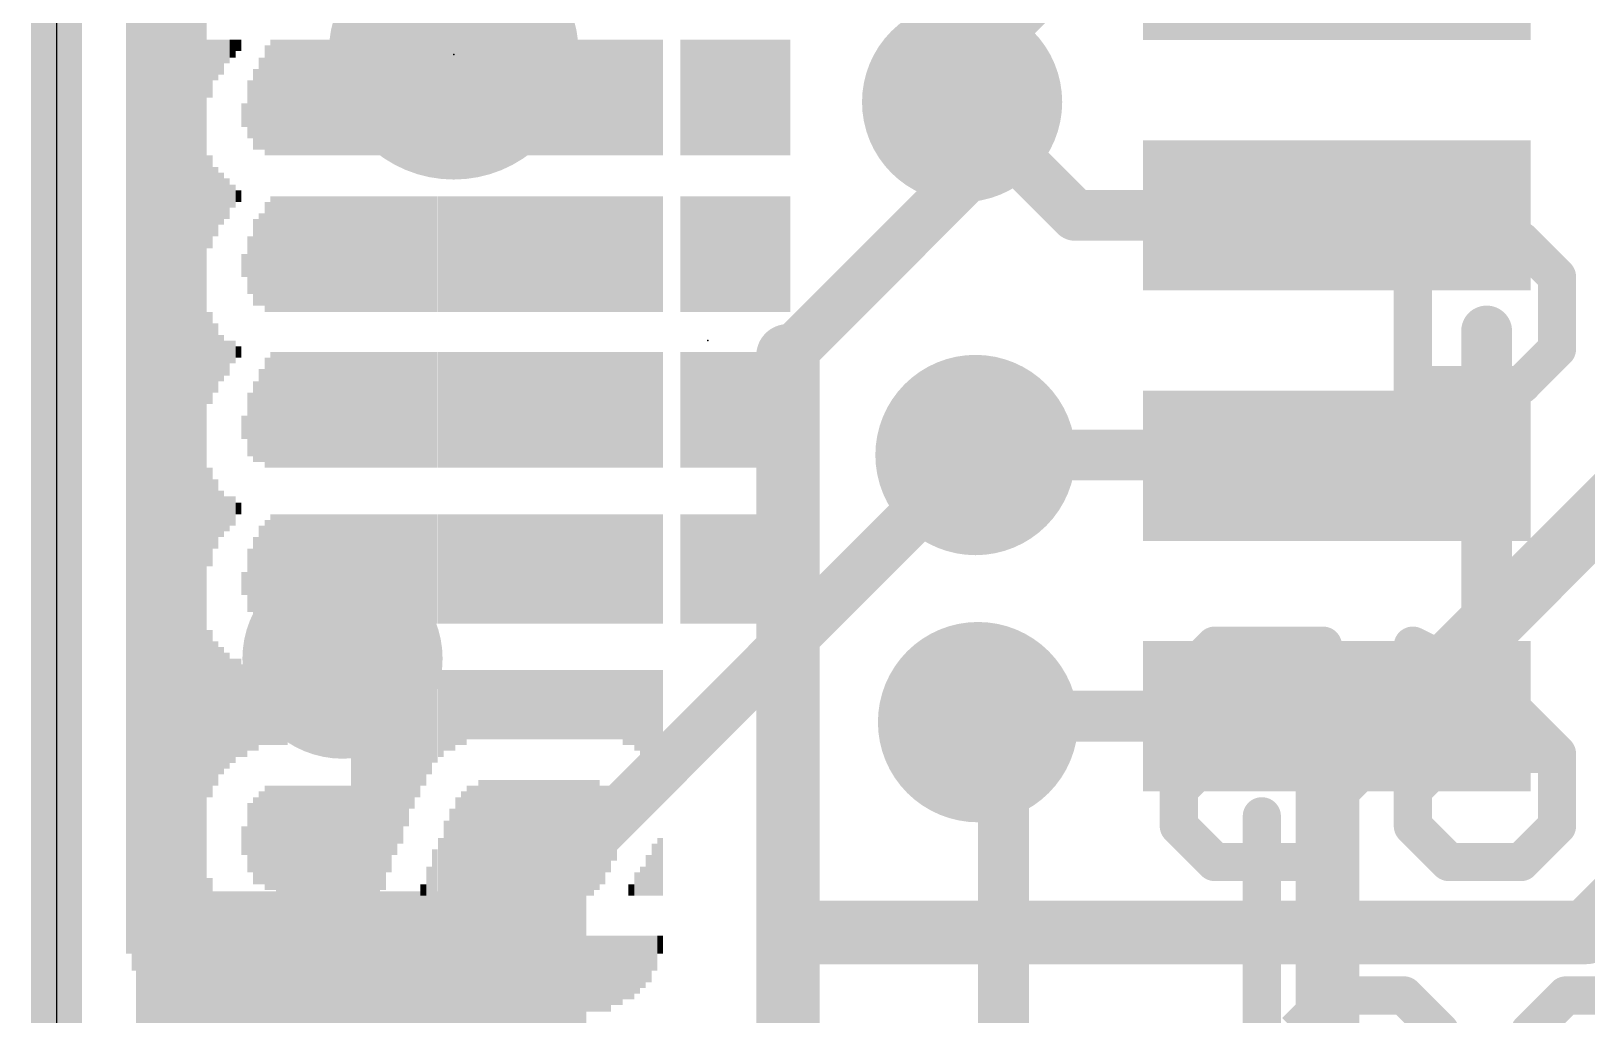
# Model space of a CAD drawing. Extents: x -0.1 to 25.5, y -0.1 to 17.9.
# Drawn here: x -0.1 to 6.12, y 6.2 to 10.13 of the extents above; entities that cross this region are included whole.
import ezdxf

# ---------------------------------------------------------------- set-up
doc = ezdxf.new("R2010")
doc.units = 0
for name, color, linetype in [('1', 12, 'CONTINUOUS'), ('16', 5, 'CONTINUOUS'), ('18', 110, 'CONTINUOUS'), ('20', 53, 'CONTINUOUS'), ('21', 40, 'CONTINUOUS'), ('22', 6, 'CONTINUOUS'), ('23', 40, 'CONTINUOUS')]:
    doc.layers.add(name, color=color, linetype=linetype)

# ---------------------------------------------------------------- blocks, each defined once
blk = doc.blocks.new('RECT')
blk.add_solid([(-0.5, -0.5), (0.5, -0.5), (-0.5, 0.5), (0.5, 0.5)])
blk = doc.blocks.new('PIE')
at = {"const_width": 0.5}
blk.add_lwpolyline([(0, -0.25, 1), (0, 0.25, 1), (0, -0.25)], format="xyb", dxfattribs=at)
blk = doc.blocks.new('ROUNDV')
at = {"const_width": 0.5}
blk.add_lwpolyline([(0, -0.25, 1), (0, 0.25, 1), (0, -0.25)], format="xyb", dxfattribs=at)

msp = doc.modelspace()

# ---------------------------------------------------------------- linework, layer by layer
at = {"layer": '1'}
for points, const_width in [([(0, 0), (0, 17.78)], 0.2032), ([(4.072, 9.39), (3.6195, 9.8425)], 0.2032), ([(3.6195, 9.8425), (3.6195, 9.525)], 0.2032), ([(3.6195, 9.525), (2.9235, 8.829)], 0.2032), ([(5.1175, 9.39), (4.072, 9.39)], 0.2032), ([(2.9235, 8.829), (2.9235, 6.5263)], 0.254), ([(5.0747, 8.4328), (3.6728, 8.4328)], 0.2032), ([(5.1175, 8.39), (5.0747, 8.4328)], 0.2032), ([(5.1175, 7.39), (3.683, 7.39)], 0.2032), ([(3.683, 7.39), (3.683, 7.366)], 0.2032), ([(6.416, 6.8279), (6.1144, 6.5263)], 0.254), ([(2.9235, 6.5263), (2.9235, 4.638)], 0.254), ([(6.1144, 6.5263), (2.9235, 6.5263)], 0.254), ([(0.889, 5.7615), (1.2175, 6.09)], 0.254)]:
    msp.add_lwpolyline(points, dxfattribs=dict(at, const_width=const_width))
for points, const_width in [([(3.6554, 9.8784, 1), (3.5836, 9.8066)], 0.1016), ([(3.6703, 9.8425, 1), (3.5687, 9.8425)], 0.1016), ([(3.6554, 9.4891, 1), (3.5836, 9.5609)], 0.1016), ([(3.5687, 9.525, 1), (3.6703, 9.525)], 0.1016), ([(4.072, 9.4408, 1), (4.072, 9.3392)], 0.1016), ([(4.0361, 9.3541, 1), (4.1079, 9.4259)], 0.1016), ([(5.1175, 9.3392, 1), (5.1175, 9.4408)], 0.1016), ([(2.987, 8.829, 1), (2.86, 8.829)], 0.127), ([(2.8876, 8.8649, 1), (2.9594, 8.7931)], 0.1016), ([(3.6728, 8.4836, 1), (3.6728, 8.382)], 0.1016), ([(5.1106, 8.4687, 1), (5.0388, 8.3969)], 0.1016), ([(5.0747, 8.382, 1), (5.0747, 8.4836)], 0.1016), ([(5.0816, 8.3541, 1), (5.1534, 8.4259)], 0.1016), ([(3.683, 7.4408, 1), (3.683, 7.3392)], 0.1016), ([(3.7338, 7.39, 1), (3.6322, 7.39)], 0.1016), ([(5.1175, 7.3392, 1), (5.1175, 7.4408)], 0.1016), ([(3.6322, 7.366, 1), (3.7338, 7.366)], 0.1016), ([(2.987, 6.5263, 1), (2.86, 6.5263)], 0.127), ([(2.9235, 6.5898, 1), (2.9235, 6.4628)], 0.127), ([(6.0695, 6.5712, 1), (6.1593, 6.4814)], 0.127), ([(6.1144, 6.4628, 1), (6.1144, 6.5898)], 0.127), ([(2.86, 6.5263, 1), (2.987, 6.5263)], 0.127), ([(1.2624, 6.0451, 1), (1.1726, 6.1349)], 0.127)]:
    msp.add_lwpolyline(points, format="xyb", dxfattribs=dict(at, const_width=const_width))
at = {"layer": '16'}
for points, const_width in [([(0, 0), (0, 17.78)], 0.2032), ([(6.6675, 13.0175), (3.6195, 9.9695)], 0.2032), ([(3.6195, 9.9695), (3.6195, 9.8425)], 0.2032), ([(5.08, 7.1095), (7.305, 9.3345)], 0.254), ([(3.6728, 8.4328), (1.27, 6.03)], 0.2032), ([(3.683, 7.366), (3.7846, 7.2644)], 0.2032), ([(3.7846, 7.2644), (3.7846, 1.8034)], 0.2032), ([(5.08, 2.54), (5.08, 7.1095)], 0.254)]:
    msp.add_lwpolyline(points, dxfattribs=dict(at, const_width=const_width))
for points, const_width in [([(3.6703, 9.9695, 1), (3.5687, 9.9695)], 0.1016), ([(3.5836, 10.0054, 1), (3.6554, 9.9336)], 0.1016), ([(3.5687, 9.8425, 1), (3.6703, 9.8425)], 0.1016), ([(3.7087, 8.3969, 1), (3.6369, 8.4687)], 0.1016), ([(3.7189, 7.4019, 1), (3.6471, 7.3301)], 0.1016), ([(3.8354, 7.2644, 1), (3.7338, 7.2644)], 0.1016), ([(3.7487, 7.2285, 1), (3.8205, 7.3003)], 0.1016), ([(5.1435, 7.1095, 1), (5.0165, 7.1095)], 0.127), ([(5.0351, 7.1544, 1), (5.1249, 7.0646)], 0.127)]:
    msp.add_lwpolyline(points, format="xyb", dxfattribs=dict(at, const_width=const_width))
at = {"layer": '20'}
msp.add_line((0, 15.24), (0, 2.54), dxfattribs=at)
at = {"layer": '21'}
for points, const_width in [([(0.5175, 10.99), (0.5175, 6.79)], 0.1524), ([(5.716, 8.928), (5.716, 7.328)], 0.2032), ([(4.8175, 6.99), (4.8175, 5.79)], 0.1524)]:
    msp.add_lwpolyline(points, dxfattribs=dict(at, const_width=const_width))
for points, const_width in [([(5.7668, 8.928, 1), (5.6652, 8.928)], 0.1016), ([(5.6652, 7.328, 1), (5.7668, 7.328)], 0.1016), ([(4.8556, 6.99, 1), (4.7794, 6.99)], 0.0762), ([(0.4794, 6.79, 1), (0.5556, 6.79)], 0.0762)]:
    msp.add_lwpolyline(points, format="xyb", dxfattribs=dict(at, const_width=const_width))
at = {"layer": '22', "const_width": 0.1524}
for points in [[(5.421, 8.5681), (5.421, 9.2884)], [(5.421, 9.2884), (5.8532, 9.2884)], [(5.8532, 9.2884), (5.9972, 9.1444)], [(5.9972, 9.1444), (5.9972, 8.8563)], [(5.9972, 8.8563), (5.8532, 8.7122)], [(5.8532, 8.7122), (5.421, 8.7122)], [(5.565, 8.4241), (5.421, 8.5681)], [(5.7091, 8.4241), (5.565, 8.4241)], [(4.6295, 7.6715), (4.4855, 7.5275)], [(5.0617, 7.6715), (4.6295, 7.6715)], [(5.0617, 6.8072), (5.0617, 7.6715)], [(5.421, 7.6715), (5.7091, 7.5275)], [(4.4855, 7.5275), (4.4855, 7.3834)], [(5.7091, 7.5275), (5.9972, 7.2394)], [(4.4855, 7.3834), (4.6295, 7.2394)], [(4.6295, 7.2394), (4.4855, 7.0953)], [(5.0617, 7.2394), (4.6295, 7.2394)], [(5.421, 7.0953), (5.5651, 7.2394)], [(5.5651, 7.2394), (5.9972, 7.2394)], [(5.9972, 7.2394), (5.9972, 6.9513)], [(4.4855, 7.0953), (4.4855, 6.9513)], [(5.421, 6.9513), (5.421, 7.0953)], [(4.4855, 6.9513), (4.6295, 6.8072)], [(5.5651, 6.8072), (5.421, 6.9513)], [(5.9972, 6.9513), (5.8532, 6.8072)], [(4.6295, 6.8072), (5.0617, 6.8072)], [(5.8532, 6.8072), (5.5651, 6.8072)], [(4.9532, 6.1305), (5.0973, 6.2745)], [(5.0973, 6.2745), (5.3854, 6.2745)], [(5.3854, 6.2745), (5.5295, 6.1305)], [(5.8887, 6.1305), (6.0328, 6.2745)], [(6.0328, 6.2745), (6.465, 6.2745)], [(5.5295, 6.1305), (5.5295, 5.5543)], [(5.8887, 5.5543), (5.8887, 6.1305)]]:
    msp.add_lwpolyline(points, dxfattribs=at)
at = {"layer": '22', "const_width": 0.0762}
for points in [[(5.4591, 9.2884, 1), (5.3829, 9.2884)], [(5.421, 9.3265, 1), (5.421, 9.2503)], [(5.8801, 9.3154, 1), (5.8262, 9.2615)], [(5.8532, 9.2503, 1), (5.8532, 9.3265)], [(6.0353, 9.1444, 1), (5.9591, 9.1444)], [(5.9703, 9.1174, 1), (6.0242, 9.1713)], [(5.9591, 8.8563, 1), (6.0353, 8.8563)], [(6.0242, 8.8293, 1), (5.9703, 8.8832)], [(5.421, 8.7503, 1), (5.421, 8.6741)], [(5.8262, 8.7391, 1), (5.8801, 8.6853)], [(5.8532, 8.6741, 1), (5.8532, 8.7503)], [(5.4479, 8.5951, 1), (5.394, 8.5412)], [(5.3829, 8.5681, 1), (5.4591, 8.5681)], [(5.565, 8.4622, 1), (5.565, 8.386)], [(5.5381, 8.3971, 1), (5.592, 8.451)], [(5.7091, 8.386, 1), (5.7091, 8.4622)], [(4.6295, 7.7096, 1), (4.6295, 7.6334)], [(4.6565, 7.6446, 1), (4.6026, 7.6985)], [(5.0998, 7.6715, 1), (5.0236, 7.6715)], [(5.0617, 7.6334, 1), (5.0617, 7.7096)], [(5.438, 7.7056, 1), (5.404, 7.6375)], [(4.4585, 7.5544, 1), (4.5124, 7.5005)], [(4.5236, 7.5275, 1), (4.4474, 7.5275)], [(5.736, 7.5544, 1), (5.6822, 7.5005)], [(5.6921, 7.4934, 1), (5.7261, 7.5616)], [(4.5124, 7.4104, 1), (4.4585, 7.3565)], [(4.4474, 7.3834, 1), (4.5236, 7.3834)], [(4.6295, 7.2775, 1), (4.6295, 7.2013)], [(4.6565, 7.2124, 1), (4.6026, 7.2663)], [(4.6026, 7.2124, 1), (4.6565, 7.2663)], [(5.0617, 7.2013, 1), (5.0617, 7.2775)], [(5.5651, 7.2775, 1), (5.5651, 7.2013)], [(5.592, 7.2124, 1), (5.5381, 7.2663)], [(6.0353, 7.2394, 1), (5.9591, 7.2394)], [(5.9703, 7.2124, 1), (6.0242, 7.2663)], [(5.9972, 7.2013, 1), (5.9972, 7.2775)], [(4.4585, 7.1223, 1), (4.5124, 7.0684)], [(4.5236, 7.0953, 1), (4.4474, 7.0953)], [(5.4591, 7.0953, 1), (5.3829, 7.0953)], [(5.3941, 7.1223, 1), (5.4479, 7.0684)], [(4.5124, 6.9782, 1), (4.4585, 6.9243)], [(5.4479, 6.9782, 1), (5.3941, 6.9243)], [(6.0242, 6.9243, 1), (5.9703, 6.9782)], [(4.4474, 6.9513, 1), (4.5236, 6.9513)], [(5.3829, 6.9513, 1), (5.4591, 6.9513)], [(5.9591, 6.9513, 1), (6.0353, 6.9513)], [(4.6295, 6.8453, 1), (4.6295, 6.7691)], [(4.6026, 6.7803, 1), (4.6565, 6.8341)], [(5.0236, 6.8072, 1), (5.0998, 6.8072)], [(5.0617, 6.7691, 1), (5.0617, 6.8453)], [(5.5651, 6.8453, 1), (5.5651, 6.7691)], [(5.5381, 6.7803, 1), (5.592, 6.8341)], [(5.8262, 6.8341, 1), (5.8801, 6.7803)], [(5.8532, 6.7691, 1), (5.8532, 6.8453)], [(5.0973, 6.3126, 1), (5.0973, 6.2364)], [(5.1242, 6.2476, 1), (5.0703, 6.3015)], [(5.4123, 6.3015, 1), (5.3585, 6.2476)], [(5.3854, 6.2364, 1), (5.3854, 6.3126)], [(6.0328, 6.3126, 1), (6.0328, 6.2364)], [(6.0597, 6.2476, 1), (6.0059, 6.3015)], [(5.5676, 6.1305, 1), (5.4914, 6.1305)], [(5.9268, 6.1305, 1), (5.8506, 6.1305)]]:
    msp.add_lwpolyline(points, format="xyb", dxfattribs=at)
at = {"layer": '23'}
for p in [(1.5875, 10.033), (2.6035, 8.89)]:
    msp.add_point(p, dxfattribs=at)

# ---------------------------------------------------------------- block references
at = {"layer": '1'}
for p, xscale, yscale in [((5.1175, 10.39), 1.55, 0.6), ((5.1175, 9.39), 1.55, 0.6), ((5.1175, 8.39), 1.55, 0.6), ((5.1175, 7.39), 1.55, 0.6), ((1.2175, 6.09), 1.8, 1.2)]:
    msp.add_blockref('RECT', p, dxfattribs=dict(at, xscale=xscale, yscale=yscale))
msp.add_blockref('PIE', (1.5875, 10.033), dxfattribs=at)
at = {"layer": '18', "xscale": 0.8001, "yscale": 0.8001}
for p in [(3.6195, 9.8425), (3.6195, 9.8425), (3.6728, 8.4328), (3.6728, 8.4328), (1.143, 7.62), (1.143, 7.62), (3.683, 7.366), (3.683, 7.366)]:
    msp.add_blockref('ROUNDV', p, dxfattribs=at)
at = {"layer": '22', "rotation": 270}
for p, xscale, yscale in [((0.2887, 9.0856), 5.2883, 0.0231), ((0.3118, 9.0513), 5.3569, 0.0231), ((0.3349, 9.0284), 5.4026, 0.0231), ((0.358, 9.017), 5.4254, 0.0231), ((0.381, 9.0056), 5.4483, 0.0229), ((0.404, 8.9941), 5.4712, 0.0231), ((0.4271, 8.9941), 5.4712, 0.0231), ((0.4502, 8.9827), 5.494, 0.0231), ((0.4733, 8.9827), 5.494, 0.0231), ((0.4964, 8.97), 5.5194, 0.0231), ((0.5196, 8.97), 5.5194, 0.0231), ((0.5427, 8.97), 5.5194, 0.0231), ((0.5658, 8.97), 5.5194, 0.0231), ((0.5889, 8.97), 5.5194, 0.0231), ((0.612, 9.9759), 0.2311, 0.0231), ((0.635, 10.0101), 0.1626, 0.0229), ((0.658, 10.0216), 0.1397, 0.0231), ((0.6811, 10.0444), 0.094, 0.0231), ((0.7042, 10.0559), 0.0711, 0.0231), ((0.7273, 10.0686), 0.0457, 0.0231), ((0.866, 9.8603), 0.4623, 0.0231), ((0.889, 9.8603), 0.4623, 0.0229), ((0.912, 9.8603), 0.4623, 0.0231), ((0.9351, 9.8603), 0.4623, 0.0231), ((0.9582, 9.8603), 0.4623, 0.0231), ((0.9813, 9.8603), 0.4623, 0.0231), ((1.0044, 9.8603), 0.4623, 0.0231), ((1.0276, 9.8603), 0.4623, 0.0231), ((1.0507, 9.8603), 0.4623, 0.0231), ((1.0738, 9.8603), 0.4623, 0.0231), ((1.0969, 9.8603), 0.4623, 0.0231), ((1.12, 9.8603), 0.4623, 0.0231), ((1.143, 9.8603), 0.4623, 0.0229), ((1.166, 9.8603), 0.4623, 0.0231), ((1.1891, 9.8603), 0.4623, 0.0231), ((1.2122, 9.8603), 0.4623, 0.0231), ((1.2353, 9.8603), 0.4623, 0.0231), ((1.2584, 9.8603), 0.4623, 0.0231), ((1.2816, 9.8603), 0.4623, 0.0231), ((1.3047, 9.8603), 0.4623, 0.0231), ((1.3278, 9.8603), 0.4623, 0.0231), ((1.3509, 9.8603), 0.4623, 0.0231), ((1.374, 9.8603), 0.4623, 0.0231), ((1.397, 9.8603), 0.4623, 0.0229), ((1.42, 9.8603), 0.4623, 0.0231), ((1.4431, 9.8603), 0.4623, 0.0231), ((1.4662, 9.8603), 0.4623, 0.0231), ((1.4893, 9.8603), 0.4623, 0.0231), ((1.5124, 9.8603), 0.4623, 0.0231), ((1.5356, 9.8603), 0.4623, 0.0231), ((1.5587, 9.8603), 0.4623, 0.0231), ((1.5818, 9.8603), 0.4623, 0.0231), ((1.6049, 9.8603), 0.4623, 0.0231), ((1.628, 9.8603), 0.4623, 0.0231), ((1.651, 9.8603), 0.4623, 0.0229), ((1.674, 9.8603), 0.4623, 0.0231), ((1.6971, 9.8603), 0.4623, 0.0231), ((1.7202, 9.8603), 0.4623, 0.0231), ((1.7433, 9.8603), 0.4623, 0.0231), ((1.7664, 9.8603), 0.4623, 0.0231), ((1.7896, 9.8603), 0.4623, 0.0231), ((1.8127, 9.8603), 0.4623, 0.0231), ((1.8358, 9.8603), 0.4623, 0.0231), ((1.8589, 9.8603), 0.4623, 0.0231), ((1.882, 9.8603), 0.4623, 0.0231), ((1.905, 9.8603), 0.4623, 0.0229), ((1.928, 9.8603), 0.4623, 0.0231), ((1.9511, 9.8603), 0.4623, 0.0231), ((1.9742, 9.8603), 0.4623, 0.0231), ((1.9973, 9.8603), 0.4623, 0.0231), ((2.0204, 9.8603), 0.4623, 0.0231), ((2.0436, 9.8603), 0.4623, 0.0231), ((2.0667, 9.8603), 0.4623, 0.0231), ((2.0898, 9.8603), 0.4623, 0.0231), ((2.1129, 9.8603), 0.4623, 0.0231), ((2.136, 9.8603), 0.4623, 0.0231), ((2.159, 9.8603), 0.4623, 0.0229), ((2.182, 9.8603), 0.4623, 0.0231), ((2.2051, 9.8603), 0.4623, 0.0231), ((2.2282, 9.8603), 0.4623, 0.0231), ((2.2513, 9.8603), 0.4623, 0.0231), ((2.2744, 9.8603), 0.4623, 0.0231), ((2.2976, 9.8603), 0.4623, 0.0231), ((2.3207, 9.8603), 0.4623, 0.0231), ((2.3438, 9.8603), 0.4623, 0.0231), ((2.3669, 9.8603), 0.4623, 0.0231), ((2.39, 9.8603), 0.4623, 0.0231), ((2.413, 9.8603), 0.4623, 0.0229), ((2.5053, 9.8603), 0.4623, 0.0231), ((2.5284, 9.8603), 0.4623, 0.0231), ((2.5516, 9.8603), 0.4623, 0.0231), ((2.5747, 9.8603), 0.4623, 0.0231), ((2.5978, 9.8603), 0.4623, 0.0231), ((2.6209, 9.8603), 0.4623, 0.0231), ((2.644, 9.8603), 0.4623, 0.0231), ((2.667, 9.8603), 0.4623, 0.0229), ((2.69, 9.8603), 0.4623, 0.0231), ((2.7131, 9.8603), 0.4623, 0.0231), ((2.7362, 9.8603), 0.4623, 0.0231), ((2.7593, 9.8603), 0.4623, 0.0231), ((2.7824, 9.8603), 0.4623, 0.0231), ((2.8056, 9.8603), 0.4623, 0.0231), ((2.8287, 9.8603), 0.4623, 0.0231), ((2.8518, 9.8603), 0.4623, 0.0231), ((2.8749, 9.8603), 0.4623, 0.0231), ((2.898, 9.8603), 0.4623, 0.0231), ((2.921, 9.8603), 0.4623, 0.0229), ((0.8198, 9.8361), 0.3683, 0.0231), ((0.8429, 9.8489), 0.4394, 0.0231), ((0.7967, 9.8133), 0.3226, 0.0231), ((0.7736, 9.8133), 0.2311, 0.0231), ((0.7504, 9.7904), 0.094, 0.0231), ((0.612, 9.4437), 0.3708, 0.0231), ((0.635, 9.445), 0.2769, 0.0229), ((0.658, 9.4564), 0.2083, 0.0231), ((0.6811, 9.4564), 0.1626, 0.0231), ((0.7042, 9.4666), 0.0914, 0.0231), ((0.7273, 9.4666), 0.0457, 0.0231), ((0.866, 9.2354), 0.4623, 0.0231), ((0.889, 9.2354), 0.4623, 0.0229), ((0.912, 9.2354), 0.4623, 0.0231), ((0.9351, 9.2354), 0.4623, 0.0231), ((0.9582, 9.2354), 0.4623, 0.0231), ((0.9813, 9.2354), 0.4623, 0.0231), ((1.0044, 9.2354), 0.4623, 0.0231), ((1.0276, 9.2354), 0.4623, 0.0231), ((1.0507, 9.2354), 0.4623, 0.0231), ((1.0738, 9.2354), 0.4623, 0.0231), ((1.0969, 9.2354), 0.4623, 0.0231), ((1.12, 9.2354), 0.4623, 0.0231), ((1.143, 9.2354), 0.4623, 0.0229), ((1.166, 9.2354), 0.4623, 0.0231), ((1.1891, 9.2354), 0.4623, 0.0231), ((1.2122, 9.2354), 0.4623, 0.0231), ((1.2353, 9.2354), 0.4623, 0.0231), ((1.2584, 9.2354), 0.4623, 0.0231), ((1.2816, 9.2354), 0.4623, 0.0231), ((1.3047, 9.2354), 0.4623, 0.0231), ((1.3278, 9.2354), 0.4623, 0.0231), ((1.3509, 9.2354), 0.4623, 0.0231), ((1.374, 9.2354), 0.4623, 0.0231), ((1.397, 9.2354), 0.4623, 0.0229), ((1.42, 9.2354), 0.4623, 0.0231), ((1.4431, 9.2354), 0.4623, 0.0231), ((1.4662, 9.2354), 0.4623, 0.0231), ((1.4893, 9.2354), 0.4623, 0.0231), ((1.5124, 9.2354), 0.4623, 0.0231), ((1.5356, 9.2354), 0.4623, 0.0231), ((1.5587, 9.2354), 0.4623, 0.0231), ((1.5818, 9.2354), 0.4623, 0.0231), ((1.6049, 9.2354), 0.4623, 0.0231), ((1.628, 9.2354), 0.4623, 0.0231), ((1.651, 9.2354), 0.4623, 0.0229), ((1.674, 9.2354), 0.4623, 0.0231), ((1.6971, 9.2354), 0.4623, 0.0231), ((1.7202, 9.2354), 0.4623, 0.0231), ((1.7433, 9.2354), 0.4623, 0.0231), ((1.7664, 9.2354), 0.4623, 0.0231), ((1.7896, 9.2354), 0.4623, 0.0231), ((1.8127, 9.2354), 0.4623, 0.0231), ((1.8358, 9.2354), 0.4623, 0.0231), ((1.8589, 9.2354), 0.4623, 0.0231), ((1.882, 9.2354), 0.4623, 0.0231), ((1.905, 9.2354), 0.4623, 0.0229), ((1.928, 9.2354), 0.4623, 0.0231), ((1.9511, 9.2354), 0.4623, 0.0231), ((1.9742, 9.2354), 0.4623, 0.0231), ((1.9973, 9.2354), 0.4623, 0.0231), ((2.0204, 9.2354), 0.4623, 0.0231), ((2.0436, 9.2354), 0.4623, 0.0231), ((2.0667, 9.2354), 0.4623, 0.0231), ((2.0898, 9.2354), 0.4623, 0.0231), ((2.1129, 9.2354), 0.4623, 0.0231), ((2.136, 9.2354), 0.4623, 0.0231), ((2.159, 9.2354), 0.4623, 0.0229), ((2.182, 9.2354), 0.4623, 0.0231), ((2.2051, 9.2354), 0.4623, 0.0231), ((2.2282, 9.2354), 0.4623, 0.0231), ((2.2513, 9.2354), 0.4623, 0.0231), ((2.2744, 9.2354), 0.4623, 0.0231), ((2.2976, 9.2354), 0.4623, 0.0231), ((2.3207, 9.2354), 0.4623, 0.0231), ((2.3438, 9.2354), 0.4623, 0.0231), ((2.3669, 9.2354), 0.4623, 0.0231), ((2.39, 9.2354), 0.4623, 0.0231), ((2.413, 9.2354), 0.4623, 0.0229), ((2.5053, 9.2354), 0.4623, 0.0231), ((2.5284, 9.2354), 0.4623, 0.0231), ((2.5516, 9.2354), 0.4623, 0.0231), ((2.5747, 9.2354), 0.4623, 0.0231), ((2.5978, 9.2354), 0.4623, 0.0231), ((2.6209, 9.2354), 0.4623, 0.0231), ((2.644, 9.2354), 0.4623, 0.0231), ((2.667, 9.2354), 0.4623, 0.0229), ((2.69, 9.2354), 0.4623, 0.0231), ((2.7131, 9.2354), 0.4623, 0.0231), ((2.7362, 9.2354), 0.4623, 0.0231), ((2.7593, 9.2354), 0.4623, 0.0231), ((2.7824, 9.2354), 0.4623, 0.0231), ((2.8056, 9.2354), 0.4623, 0.0231), ((2.8287, 9.2354), 0.4623, 0.0231), ((2.8518, 9.2354), 0.4623, 0.0231), ((2.8749, 9.2354), 0.4623, 0.0231), ((2.898, 9.2354), 0.4623, 0.0231), ((2.921, 9.2354), 0.4623, 0.0229), ((0.8198, 9.2139), 0.3683, 0.0231), ((0.8429, 9.224), 0.4394, 0.0231), ((0.7967, 9.2024), 0.3454, 0.0231), ((0.7736, 9.191), 0.2311, 0.0231), ((0.7504, 9.1897), 0.0914, 0.0231), ((0.612, 8.8201), 0.3683, 0.0231), ((0.635, 8.8201), 0.2769, 0.0229), ((0.658, 8.8201), 0.1854, 0.0231), ((0.6811, 8.8201), 0.1397, 0.0231), ((0.7042, 8.8443), 0.0914, 0.0231), ((0.7273, 8.8443), 0.0457, 0.0231), ((0.866, 8.6131), 0.4623, 0.0231), ((0.889, 8.6131), 0.4623, 0.0229), ((0.912, 8.6131), 0.4623, 0.0231), ((0.9351, 8.6131), 0.4623, 0.0231), ((0.9582, 8.6131), 0.4623, 0.0231), ((0.9813, 8.6131), 0.4623, 0.0231), ((1.0044, 8.6131), 0.4623, 0.0231), ((1.0276, 8.6131), 0.4623, 0.0231), ((1.0507, 8.6131), 0.4623, 0.0231), ((1.0738, 8.6131), 0.4623, 0.0231), ((1.0969, 8.6131), 0.4623, 0.0231), ((1.12, 8.6131), 0.4623, 0.0231), ((1.143, 8.6131), 0.4623, 0.0229), ((1.166, 8.6131), 0.4623, 0.0231), ((1.1891, 8.6131), 0.4623, 0.0231), ((1.2122, 8.6131), 0.4623, 0.0231), ((1.2353, 8.6131), 0.4623, 0.0231), ((1.2584, 8.6131), 0.4623, 0.0231), ((1.2816, 8.6131), 0.4623, 0.0231), ((1.3047, 8.6131), 0.4623, 0.0231), ((1.3278, 8.6131), 0.4623, 0.0231), ((1.3509, 8.6131), 0.4623, 0.0231), ((1.374, 8.6131), 0.4623, 0.0231), ((1.397, 8.6131), 0.4623, 0.0229), ((1.42, 8.6131), 0.4623, 0.0231), ((1.4431, 8.6131), 0.4623, 0.0231), ((1.4662, 8.6131), 0.4623, 0.0231), ((1.4893, 8.6131), 0.4623, 0.0231), ((1.5124, 8.6131), 0.4623, 0.0231), ((1.5356, 8.6131), 0.4623, 0.0231), ((1.5587, 8.6131), 0.4623, 0.0231), ((1.5818, 8.6131), 0.4623, 0.0231), ((1.6049, 8.6131), 0.4623, 0.0231), ((1.628, 8.6131), 0.4623, 0.0231), ((1.651, 8.6131), 0.4623, 0.0229), ((1.674, 8.6131), 0.4623, 0.0231), ((1.6971, 8.6131), 0.4623, 0.0231), ((1.7202, 8.6131), 0.4623, 0.0231), ((1.7433, 8.6131), 0.4623, 0.0231), ((1.7664, 8.6131), 0.4623, 0.0231), ((1.7896, 8.6131), 0.4623, 0.0231), ((1.8127, 8.6131), 0.4623, 0.0231), ((1.8358, 8.6131), 0.4623, 0.0231), ((1.8589, 8.6131), 0.4623, 0.0231), ((1.882, 8.6131), 0.4623, 0.0231), ((1.905, 8.6131), 0.4623, 0.0229), ((1.928, 8.6131), 0.4623, 0.0231), ((1.9511, 8.6131), 0.4623, 0.0231), ((1.9742, 8.6131), 0.4623, 0.0231), ((1.9973, 8.6131), 0.4623, 0.0231), ((2.0204, 8.6131), 0.4623, 0.0231), ((2.0436, 8.6131), 0.4623, 0.0231), ((2.0667, 8.6131), 0.4623, 0.0231), ((2.0898, 8.6131), 0.4623, 0.0231), ((2.1129, 8.6131), 0.4623, 0.0231), ((2.136, 8.6131), 0.4623, 0.0231), ((2.159, 8.6131), 0.4623, 0.0229), ((2.182, 8.6131), 0.4623, 0.0231), ((2.2051, 8.6131), 0.4623, 0.0231), ((2.2282, 8.6131), 0.4623, 0.0231), ((2.2513, 8.6131), 0.4623, 0.0231), ((2.2744, 8.6131), 0.4623, 0.0231), ((2.2976, 8.6131), 0.4623, 0.0231), ((2.3207, 8.6131), 0.4623, 0.0231), ((2.3438, 8.6131), 0.4623, 0.0231), ((2.3669, 8.6131), 0.4623, 0.0231), ((2.39, 8.6131), 0.4623, 0.0231), ((2.413, 8.6131), 0.4623, 0.0229), ((2.5053, 8.6131), 0.4623, 0.0231), ((2.5284, 8.6131), 0.4623, 0.0231), ((2.5516, 8.6131), 0.4623, 0.0231), ((2.5747, 8.6131), 0.4623, 0.0231), ((2.5978, 8.6131), 0.4623, 0.0231), ((2.6209, 8.6131), 0.4623, 0.0231), ((2.644, 8.6131), 0.4623, 0.0231), ((2.667, 8.6131), 0.4623, 0.0229), ((2.69, 8.6131), 0.4623, 0.0231), ((2.7131, 8.6131), 0.4623, 0.0231), ((2.7362, 8.6131), 0.4623, 0.0231), ((2.7593, 8.6131), 0.4623, 0.0231), ((2.7824, 8.6131), 0.4623, 0.0231), ((2.8056, 8.6131), 0.4623, 0.0231), ((2.8287, 8.6131), 0.4623, 0.0231), ((2.8518, 8.6131), 0.4623, 0.0231), ((2.8749, 8.6131), 0.4623, 0.0231), ((2.898, 8.6131), 0.4623, 0.0231), ((2.921, 8.6131), 0.4623, 0.0229), ((0.8198, 8.5903), 0.3708, 0.0231), ((0.8429, 8.6017), 0.4394, 0.0231), ((0.7967, 8.5662), 0.3226, 0.0231), ((0.7736, 8.5547), 0.254, 0.0231), ((0.7504, 8.5433), 0.094, 0.0231), ((0.612, 8.1852), 0.3937, 0.0231), ((0.635, 8.1979), 0.2769, 0.0229), ((0.658, 8.1979), 0.1854, 0.0231), ((0.6811, 8.1979), 0.1397, 0.0231), ((0.7042, 8.2093), 0.1168, 0.0231), ((0.7273, 8.2194), 0.0457, 0.0231), ((0.8198, 7.9553), 0.3912, 0.0231), ((0.8429, 7.9667), 0.414, 0.0231), ((0.866, 7.9781), 0.4369, 0.0231), ((0.889, 7.9781), 0.4369, 0.0229), ((0.912, 7.9781), 0.4369, 0.0231), ((0.9351, 7.9781), 0.4369, 0.0231), ((0.9582, 7.9781), 0.4369, 0.0231), ((0.9813, 7.9781), 0.4369, 0.0231), ((1.0044, 7.9781), 0.4369, 0.0231), ((1.0276, 7.9781), 0.4369, 0.0231), ((1.0507, 7.9781), 0.4369, 0.0231), ((1.0738, 7.9781), 0.4369, 0.0231), ((1.0969, 7.9781), 0.4369, 0.0231), ((1.12, 7.9781), 0.4369, 0.0231), ((1.143, 7.9781), 0.4369, 0.0229), ((1.166, 7.9781), 0.4369, 0.0231), ((1.1891, 7.9781), 0.4369, 0.0231), ((1.2122, 7.9781), 0.4369, 0.0231), ((1.2353, 7.9781), 0.4369, 0.0231), ((1.2584, 7.9781), 0.4369, 0.0231), ((1.2816, 7.9781), 0.4369, 0.0231), ((1.3047, 7.9781), 0.4369, 0.0231), ((1.3278, 7.9781), 0.4369, 0.0231), ((1.3509, 7.9781), 0.4369, 0.0231), ((1.374, 7.9781), 0.4369, 0.0231), ((1.397, 7.9781), 0.4369, 0.0229), ((1.42, 7.9781), 0.4369, 0.0231), ((1.4431, 7.9781), 0.4369, 0.0231), ((1.4662, 7.9781), 0.4369, 0.0231), ((1.4893, 7.9781), 0.4369, 0.0231), ((1.5124, 7.9781), 0.4369, 0.0231), ((1.5356, 7.9781), 0.4369, 0.0231), ((1.5587, 7.9781), 0.4369, 0.0231), ((1.5818, 7.9781), 0.4369, 0.0231), ((1.6049, 7.9781), 0.4369, 0.0231), ((1.628, 7.9781), 0.4369, 0.0231), ((1.651, 7.9781), 0.4369, 0.0229), ((1.674, 7.9781), 0.4369, 0.0231), ((1.6971, 7.9781), 0.4369, 0.0231), ((1.7202, 7.9781), 0.4369, 0.0231), ((1.7433, 7.9781), 0.4369, 0.0231), ((1.7664, 7.9781), 0.4369, 0.0231), ((1.7896, 7.9781), 0.4369, 0.0231), ((1.8127, 7.9781), 0.4369, 0.0231), ((1.8358, 7.9781), 0.4369, 0.0231), ((1.8589, 7.9781), 0.4369, 0.0231), ((1.882, 7.9781), 0.4369, 0.0231), ((1.905, 7.9781), 0.4369, 0.0229), ((1.928, 7.9781), 0.4369, 0.0231), ((1.9511, 7.9781), 0.4369, 0.0231), ((1.9742, 7.9781), 0.4369, 0.0231), ((1.9973, 7.9781), 0.4369, 0.0231), ((2.0204, 7.9781), 0.4369, 0.0231), ((2.0436, 7.9781), 0.4369, 0.0231), ((2.0667, 7.9781), 0.4369, 0.0231), ((2.0898, 7.9781), 0.4369, 0.0231), ((2.1129, 7.9781), 0.4369, 0.0231), ((2.136, 7.9781), 0.4369, 0.0231), ((2.159, 7.9781), 0.4369, 0.0229), ((2.182, 7.9781), 0.4369, 0.0231), ((2.2051, 7.9781), 0.4369, 0.0231), ((2.2282, 7.9781), 0.4369, 0.0231), ((2.2513, 7.9781), 0.4369, 0.0231), ((2.2744, 7.9781), 0.4369, 0.0231), ((2.2976, 7.9781), 0.4369, 0.0231), ((2.3207, 7.9781), 0.4369, 0.0231), ((2.3438, 7.9781), 0.4369, 0.0231), ((2.3669, 7.9781), 0.4369, 0.0231), ((2.39, 7.9781), 0.4369, 0.0231), ((2.413, 7.9781), 0.4369, 0.0229), ((2.5053, 7.9781), 0.4369, 0.0231), ((2.5284, 7.9781), 0.4369, 0.0231), ((2.5516, 7.9781), 0.4369, 0.0231), ((2.5747, 7.9781), 0.4369, 0.0231), ((2.5978, 7.9781), 0.4369, 0.0231), ((2.6209, 7.9781), 0.4369, 0.0231), ((2.644, 7.9781), 0.4369, 0.0231), ((2.667, 7.9781), 0.4369, 0.0229), ((2.69, 7.9781), 0.4369, 0.0231), ((2.7131, 7.9781), 0.4369, 0.0231), ((2.7362, 7.9781), 0.4369, 0.0231), ((2.7593, 7.9781), 0.4369, 0.0231), ((2.7824, 7.9781), 0.4369, 0.0231), ((2.8056, 7.9781), 0.4369, 0.0231), ((2.8287, 7.9781), 0.4369, 0.0231), ((2.8518, 7.9781), 0.4369, 0.0231), ((2.8749, 7.9781), 0.4369, 0.0231), ((2.898, 7.9781), 0.4369, 0.0231), ((2.921, 7.9781), 0.4369, 0.0229), ((0.7967, 7.9439), 0.3226, 0.0231), ((0.7736, 7.9324), 0.254, 0.0231), ((0.7504, 7.9197), 0.0914, 0.0231), ((0.612, 7.4003), 0.668, 0.0231), ((0.635, 7.4003), 0.5766, 0.0229), ((0.658, 7.4117), 0.508, 0.0231), ((0.6811, 7.4117), 0.4623, 0.0231), ((0.7042, 7.4117), 0.4166, 0.0231), ((0.7273, 7.4232), 0.3937, 0.0231), ((0.7504, 7.4117), 0.3708, 0.0231), ((0.7736, 7.4244), 0.3454, 0.0231), ((0.7967, 7.4244), 0.3454, 0.0231), ((0.8198, 7.4359), 0.3226, 0.0231), ((0.8429, 7.4244), 0.2997, 0.0231), ((0.866, 7.4244), 0.2997, 0.0231), ((0.889, 7.4244), 0.2997, 0.0229), ((0.912, 7.4244), 0.2997, 0.0231), ((0.9351, 7.4359), 0.2769, 0.0231), ((0.9582, 7.4359), 0.2769, 0.0231), ((0.9813, 7.4359), 0.2769, 0.0231), ((1.0044, 7.4359), 0.2769, 0.0231), ((1.0276, 7.4359), 0.2769, 0.0231), ((1.0507, 7.4359), 0.2769, 0.0231), ((1.0738, 7.4359), 0.2769, 0.0231), ((1.0969, 7.4359), 0.2769, 0.0231), ((1.12, 7.4359), 0.2769, 0.0231), ((1.143, 7.4359), 0.2769, 0.0229), ((1.166, 7.4359), 0.2769, 0.0231), ((1.1891, 7.1234), 0.9017, 0.0231), ((1.2122, 7.1234), 0.9017, 0.0231), ((1.2353, 7.1234), 0.9017, 0.0231), ((1.2584, 7.1234), 0.9017, 0.0231), ((1.2816, 7.1234), 0.9017, 0.0231), ((1.3047, 7.1349), 0.8788, 0.0231), ((1.3278, 7.1704), 0.8077, 0.0231), ((1.3509, 7.2047), 0.7391, 0.0231), ((1.374, 7.2276), 0.6934, 0.0231), ((1.397, 7.2619), 0.6248, 0.0229), ((1.42, 7.2974), 0.5537, 0.0231), ((1.4431, 7.3203), 0.508, 0.0231), ((1.4662, 7.3431), 0.4623, 0.0231), ((1.4893, 7.366), 0.4166, 0.0231), ((1.5124, 7.3889), 0.3708, 0.0231), ((1.5356, 7.4003), 0.348, 0.0231), ((1.5587, 7.413), 0.3226, 0.0231), ((1.5818, 7.413), 0.3226, 0.0231), ((1.6049, 7.4244), 0.2997, 0.0231), ((1.628, 7.4244), 0.2997, 0.0231), ((1.651, 7.4359), 0.2769, 0.0229), ((1.674, 7.4359), 0.2769, 0.0231), ((1.6971, 7.4359), 0.2769, 0.0231), ((1.7202, 7.4359), 0.2769, 0.0231), ((1.7433, 7.4359), 0.2769, 0.0231), ((1.7664, 7.4359), 0.2769, 0.0231), ((1.7896, 7.4359), 0.2769, 0.0231), ((1.8127, 7.4359), 0.2769, 0.0231), ((1.8358, 7.4359), 0.2769, 0.0231), ((1.8589, 7.4359), 0.2769, 0.0231), ((1.882, 7.4359), 0.2769, 0.0231), ((1.905, 7.4359), 0.2769, 0.0229), ((1.928, 7.4359), 0.2769, 0.0231), ((1.9511, 7.4359), 0.2769, 0.0231), ((1.9742, 7.4359), 0.2769, 0.0231), ((1.9973, 7.4359), 0.2769, 0.0231), ((2.0204, 7.4359), 0.2769, 0.0231), ((2.0436, 7.4359), 0.2769, 0.0231), ((2.0667, 7.4359), 0.2769, 0.0231), ((2.0898, 7.4359), 0.2769, 0.0231), ((2.1129, 7.4359), 0.2769, 0.0231), ((2.136, 7.4359), 0.2769, 0.0231), ((2.159, 7.4359), 0.2769, 0.0229), ((2.182, 7.4359), 0.2769, 0.0231), ((2.2051, 7.4359), 0.2769, 0.0231), ((2.2282, 7.4359), 0.2769, 0.0231), ((2.2513, 7.4359), 0.2769, 0.0231), ((2.2744, 7.4244), 0.2997, 0.0231), ((2.2976, 7.4244), 0.2997, 0.0231), ((2.3207, 7.413), 0.3226, 0.0231), ((2.3438, 7.4003), 0.348, 0.0231), ((2.3669, 7.3889), 0.3708, 0.0231), ((2.39, 7.366), 0.4166, 0.0231), ((2.413, 7.3546), 0.4394, 0.0229), ((0.8198, 6.9037), 0.3708, 0.0231), ((0.8429, 6.9037), 0.4166, 0.0231), ((0.866, 6.9037), 0.4166, 0.0231), ((0.889, 6.8923), 0.4394, 0.0229), ((0.912, 6.8923), 0.4394, 0.0231), ((0.9351, 6.8923), 0.4394, 0.0231), ((0.9582, 6.8923), 0.4394, 0.0231), ((0.9813, 6.8923), 0.4394, 0.0231), ((1.0044, 6.8923), 0.4394, 0.0231), ((1.0276, 6.8923), 0.4394, 0.0231), ((1.0507, 6.8923), 0.4394, 0.0231), ((1.0738, 6.8923), 0.4394, 0.0231), ((1.0969, 6.8923), 0.4394, 0.0231), ((1.12, 6.8923), 0.4394, 0.0231), ((1.143, 6.8923), 0.4394, 0.0229), ((1.166, 6.8923), 0.4394, 0.0231), ((1.628, 6.8809), 0.4166, 0.0231), ((1.651, 6.8923), 0.4394, 0.0229), ((1.674, 6.8923), 0.4394, 0.0231), ((1.6971, 6.9037), 0.4623, 0.0231), ((1.7202, 6.9037), 0.4623, 0.0231), ((1.7433, 6.9037), 0.4623, 0.0231), ((1.7664, 6.9037), 0.4623, 0.0231), ((1.7896, 6.9037), 0.4623, 0.0231), ((1.8127, 6.9037), 0.4623, 0.0231), ((1.8358, 6.9037), 0.4623, 0.0231), ((1.8589, 6.9037), 0.4623, 0.0231), ((1.882, 6.9037), 0.4623, 0.0231), ((1.905, 6.9037), 0.4623, 0.0229), ((1.928, 6.9037), 0.4623, 0.0231), ((1.9511, 6.9037), 0.4623, 0.0231), ((1.9742, 6.9037), 0.4623, 0.0231), ((1.9973, 6.9037), 0.4623, 0.0231), ((2.0204, 6.9037), 0.4623, 0.0231), ((2.0436, 6.9037), 0.4623, 0.0231), ((2.0667, 6.9037), 0.4623, 0.0231), ((2.0898, 6.9037), 0.4623, 0.0231), ((2.1129, 6.9037), 0.4623, 0.0231), ((2.136, 6.9037), 0.4623, 0.0231), ((2.159, 6.9152), 0.4394, 0.0229), ((2.182, 6.9152), 0.3937, 0.0231), ((2.2051, 6.9393), 0.3454, 0.0231), ((2.2282, 6.9507), 0.2769, 0.0231), ((0.7736, 6.905), 0.2769, 0.0231), ((0.7967, 6.8923), 0.348, 0.0231), ((1.6049, 6.8694), 0.3937, 0.0231), ((1.5587, 6.8224), 0.2997, 0.0231), ((1.5818, 6.8466), 0.348, 0.0231), ((2.2513, 6.9621), 0.1168, 0.0231), ((0.7504, 6.8923), 0.1143, 0.0231), ((1.5356, 6.7881), 0.2311, 0.0231), ((2.413, 6.7881), 0.2311, 0.0229), ((1.5124, 6.7653), 0.1854, 0.0231), ((2.39, 6.7767), 0.2083, 0.0231), ((1.4893, 6.731), 0.1168, 0.0231), ((2.3438, 6.731), 0.1168, 0.0231), ((2.3669, 6.7539), 0.1626, 0.0231), ((0.612, 6.477), 0.5334, 0.0231), ((1.4662, 6.6954), 0.0457, 0.0231), ((2.2976, 6.6954), 0.0457, 0.0231), ((2.3207, 6.7196), 0.094, 0.0231), ((0.635, 6.4414), 0.4623, 0.0229), ((0.658, 6.43), 0.4394, 0.0231), ((0.6811, 6.4072), 0.3937, 0.0231), ((0.7042, 6.3957), 0.3708, 0.0231), ((0.7273, 6.3957), 0.3708, 0.0231), ((0.7504, 6.3843), 0.348, 0.0231), ((0.7736, 6.3843), 0.348, 0.0231), ((0.7967, 6.3729), 0.3251, 0.0231), ((0.8198, 6.3729), 0.3251, 0.0231), ((0.8429, 6.3729), 0.3251, 0.0231), ((0.866, 6.3614), 0.3023, 0.0231), ((0.889, 6.3614), 0.3023, 0.0229), ((0.912, 6.3614), 0.3023, 0.0231), ((0.9351, 6.3614), 0.3023, 0.0231), ((0.9582, 6.3614), 0.3023, 0.0231), ((0.9813, 6.3614), 0.3023, 0.0231), ((1.0044, 6.3614), 0.3023, 0.0231), ((1.0276, 6.3614), 0.3023, 0.0231), ((1.0507, 6.3614), 0.3023, 0.0231), ((1.0738, 6.3614), 0.3023, 0.0231), ((1.0969, 6.3614), 0.3023, 0.0231), ((1.12, 6.3614), 0.3023, 0.0231), ((1.143, 6.3614), 0.3023, 0.0229), ((1.166, 6.3614), 0.3023, 0.0231), ((1.1891, 6.3614), 0.3023, 0.0231), ((1.2122, 6.3614), 0.3023, 0.0231), ((1.2353, 6.3614), 0.3023, 0.0231), ((1.2584, 6.3614), 0.3023, 0.0231), ((1.2816, 6.3614), 0.3023, 0.0231), ((1.3047, 6.3614), 0.3023, 0.0231), ((1.3278, 6.3614), 0.3023, 0.0231), ((1.3509, 6.3614), 0.3023, 0.0231), ((1.374, 6.3614), 0.3023, 0.0231), ((1.397, 6.3614), 0.3023, 0.0229), ((1.42, 6.3614), 0.3023, 0.0231), ((1.4431, 6.3614), 0.3023, 0.0231), ((1.4662, 6.3614), 0.3023, 0.0231), ((1.4893, 6.3614), 0.3023, 0.0231), ((1.5124, 6.3614), 0.3023, 0.0231), ((1.5356, 6.3614), 0.3023, 0.0231), ((1.5587, 6.3614), 0.3023, 0.0231), ((1.5818, 6.3614), 0.3023, 0.0231), ((1.6049, 6.3614), 0.3023, 0.0231), ((1.628, 6.3614), 0.3023, 0.0231), ((1.651, 6.3614), 0.3023, 0.0229), ((1.674, 6.3614), 0.3023, 0.0231), ((1.6971, 6.3614), 0.3023, 0.0231), ((1.7202, 6.3614), 0.3023, 0.0231), ((1.7433, 6.3614), 0.3023, 0.0231), ((1.7664, 6.3614), 0.3023, 0.0231), ((1.7896, 6.3614), 0.3023, 0.0231), ((1.8127, 6.3614), 0.3023, 0.0231), ((1.8358, 6.3614), 0.3023, 0.0231), ((1.8589, 6.3614), 0.3023, 0.0231), ((1.882, 6.3614), 0.3023, 0.0231), ((1.905, 6.3614), 0.3023, 0.0229), ((1.928, 6.3614), 0.3023, 0.0231), ((1.9511, 6.3614), 0.3023, 0.0231), ((1.9742, 6.3614), 0.3023, 0.0231), ((1.9973, 6.3614), 0.3023, 0.0231), ((2.0204, 6.3614), 0.3023, 0.0231), ((2.0436, 6.3614), 0.3023, 0.0231), ((2.0667, 6.3614), 0.3023, 0.0231), ((2.0898, 6.3614), 0.3023, 0.0231), ((2.1129, 6.3614), 0.3023, 0.0231), ((2.136, 6.3614), 0.3023, 0.0231), ((2.159, 6.3614), 0.3023, 0.0229), ((2.182, 6.3614), 0.3023, 0.0231), ((2.2051, 6.3614), 0.3023, 0.0231), ((2.2282, 6.3741), 0.2769, 0.0231), ((2.2513, 6.3741), 0.2769, 0.0231), ((2.2744, 6.3856), 0.254, 0.0231), ((2.2976, 6.3856), 0.254, 0.0231), ((2.3207, 6.397), 0.2311, 0.0231), ((2.3438, 6.4084), 0.2083, 0.0231), ((2.3669, 6.4199), 0.1854, 0.0231), ((2.39, 6.4427), 0.1397, 0.0231), ((2.413, 6.477), 0.0711, 0.0229)]:
    msp.add_blockref('RECT', p, dxfattribs=dict(at, xscale=xscale, yscale=yscale))

doc.saveas('drawing.dxf')
